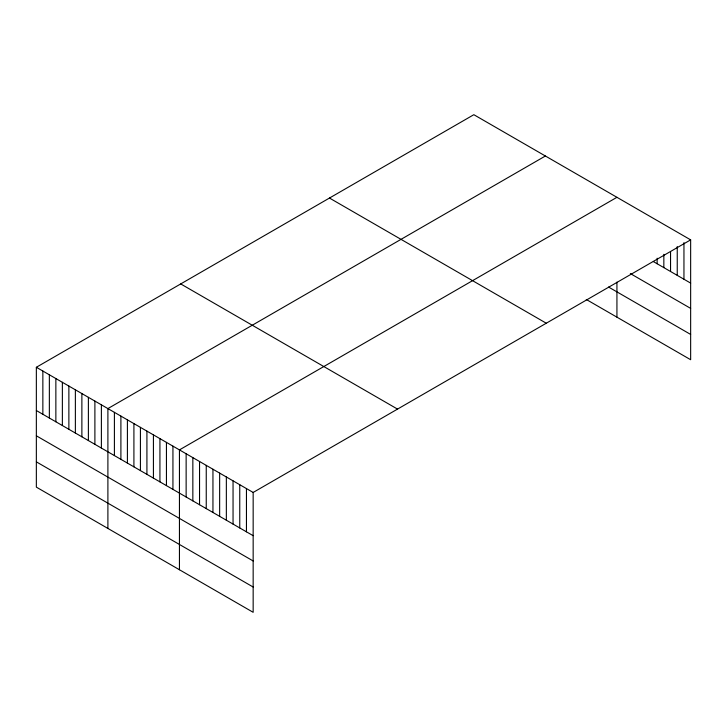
<?xml version="1.0" encoding="UTF-8"?>
<svg xmlns="http://www.w3.org/2000/svg" width="727" height="727" viewBox="0 0 727 727"><rect width="100%" height="100%" fill="white"/><g stroke="black" fill="none" stroke-linecap="round" stroke-linejoin="round"><path stroke-width="1.09" d="M690.65 239.865L253.16 492.452L253.16 612.307L36.35 487.135L36.35 367.28L473.84 114.693L690.65 239.865L690.65 359.72L586.271 299.46M545.386 156.005L107.896 408.583L107.896 528.438M616.932 197.308L179.442 449.895L179.442 569.75M653.319 261.547L690.65 283.103M630.336 273.57L690.65 308.384M608.572 287.047L690.65 334.438M329.467 198.044L546.277 323.224M180.723 283.93L397.533 409.101M36.35 367.28L253.16 492.452M36.35 410.519L253.16 535.69M36.35 435.8L253.16 560.971M36.35 461.854L253.16 587.025M683.953 242.645L683.953 279.232M677.246 246.544L677.246 275.369M670.548 251.542L670.548 271.498M663.842 254.323L663.842 267.627M657.144 258.212L657.144 263.756M616.932 282.112L616.932 317.163M246.453 488.58L246.453 531.819M239.756 484.718L239.756 527.947M233.049 480.847L233.049 524.085M226.351 476.976L226.351 520.214M219.645 473.104L219.645 516.343M212.947 469.242L212.947 512.471M206.25 465.371L206.25 508.609M199.543 461.5L199.543 504.738M192.846 457.628L192.846 500.867M186.139 453.766L186.139 496.995M172.935 446.142L172.935 489.38M166.438 442.38L166.438 485.618M159.931 438.626L159.931 481.865M153.424 434.873L153.424 478.112M146.918 431.12L146.918 474.358M140.42 427.367L140.42 470.596M133.913 423.605L133.913 466.843M127.407 419.852L127.407 463.09M120.9 416.098L120.9 459.337M114.403 412.345L114.403 455.584M101.389 404.83L101.389 448.068M94.892 401.077L94.892 444.315M88.385 397.324L88.385 440.562M81.878 393.571L81.878 436.8M75.372 389.808L75.372 433.047M68.874 386.055L68.874 429.293M62.368 382.302L62.368 425.54M55.861 378.549L55.861 421.787M49.354 374.787L49.354 418.025M42.857 371.034L42.857 414.272"/></g></svg>
